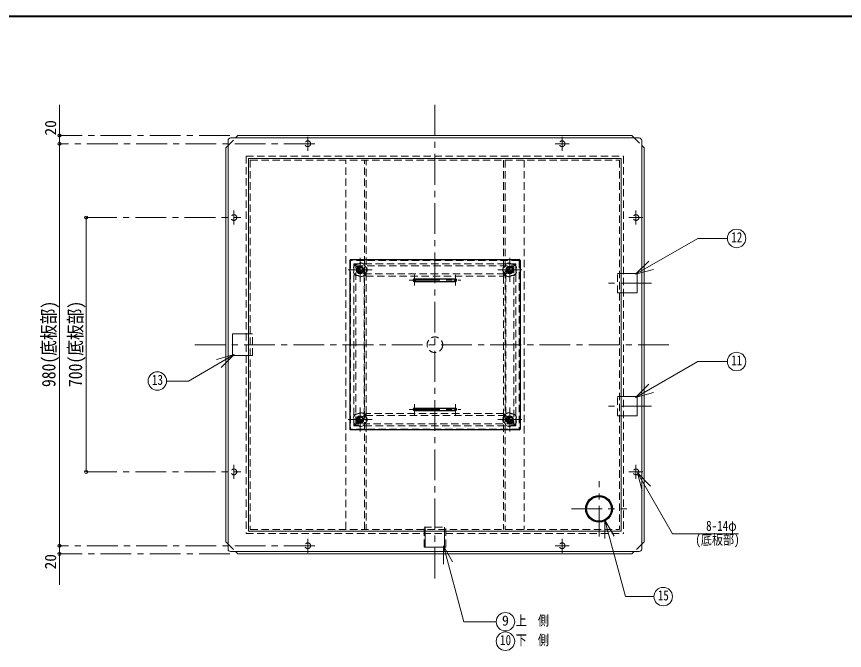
# Model space of a CAD drawing. Units: millimetres at full size, sheet at 1:15; details may follow other scales. Extents: x -3184 to 2891, y -2037 to 2178.
# Drawn here: x -1166 to 851, y 633 to 2178 of the extents above; entities that cross this region are included whole.
import ezdxf
from ezdxf.enums import TextEntityAlignment as Align

# ---------------------------------------------------------------- set-up
doc = ezdxf.new("R2010")
doc.units = ezdxf.units.MM
doc.header["$LTSCALE"] = 15
doc.header["$PDMODE"] = 32
doc.header["$PDSIZE"] = 7.5
doc.linetypes.add('CHAIN1', pattern=[8, 5, -1, 1, -1])
doc.linetypes.add('DASHED1', pattern=[1.8, 1.2, -0.6])
doc.layers.add('0-0', color=7, linetype='Continuous', lineweight=18)
doc.styles.add('ＭＳ ゴシック', font='')
doc.styles.get('ＭＳ ゴシック').set_extended_font_data('MS Gothic')

msp = doc.modelspace()

# ---------------------------------------------------------------- linework, layer by layer
at = {"layer": '0-0', "color": 1, "lineweight": 40}
msp.add_line((2890.8, 2177.87), (-3184.2, 2177.87), dxfattribs=at)
at = {"layer": '0-0', "color": 4, "lineweight": 9}
for p, q in [((-1061.7, 1962.87), (-1061.7, 1867.87)), ((351.3, 1881.87), (-644.7, 1881.87)), ((-632.7, 1881.87), (-626.7, 1887.87)), ((333.3, 1887.87), (-626.7, 1887.87)), ((339.3, 1881.87), (333.3, 1887.87)), ((-1061.7, 1867.87), (-1061.7, 887.87)), ((-650.7, 1863.87), (-656.7, 1857.87)), ((-656.7, 897.87), (-656.7, 1857.87)), ((-650.7, 879.87), (-650.7, 1875.87)), ((357.3, 879.87), (357.3, 1875.87)), ((357.3, 1863.87), (363.3, 1857.87)), ((363.3, 897.87), (363.3, 1857.87)), ((-996.7, 1687.87), (-996.7, 1067.87)), ((-1061.7, 792.87), (-1061.7, 887.87)), ((-650.7, 891.87), (-656.7, 897.87)), ((357.3, 891.87), (363.3, 897.87)), ((-644.7, 873.87), (351.3, 873.87)), ((-632.7, 873.87), (-626.7, 867.87)), ((-626.7, 867.87), (333.3, 867.87)), ((339.3, 873.87), (333.3, 867.87))]:
    msp.add_line(p, q, dxfattribs=at)
at = {"layer": '0-0', "color": 4, "linetype": 'CHAIN1', "lineweight": 9}
for p, q in [((-146.7, 1962.87), (-146.7, 792.87)), ((-646.7, 1887.87), (-1061.7, 1887.87)), ((-456.7, 1884.87), (-456.7, 1850.87)), ((163.3, 1884.87), (163.3, 1850.87)), ((-439.7, 1867.87), (-1061.7, 1867.87)), ((146.3, 1867.87), (180.3, 1867.87)), ((-636.7, 1670.87), (-636.7, 1704.87)), ((343.3, 1670.87), (343.3, 1704.87)), ((-996.7, 1687.87), (-619.7, 1687.87)), ((360.3, 1687.87), (326.3, 1687.87)), ((-329.2, 1589.57), (-329.2, 1531.17)), ((35.8, 1589.57), (35.8, 1531.17)), ((-300, 1560.37), (-358.4, 1560.37)), ((6.6, 1560.37), (65, 1560.37)), ((-209.7, 1535.37), (-83.7, 1535.37)), ((-196.7, 1548.37), (-196.7, 1522.37)), ((-96.7, 1548.37), (-96.7, 1522.37)), ((381.3, 1527.87), (263.3, 1527.87)), ((-731.7, 1377.87), (438.3, 1377.87)), ((-196.7, 1207.37), (-196.7, 1233.37)), ((-96.7, 1207.37), (-96.7, 1233.37)), ((-329.2, 1166.17), (-329.2, 1224.57)), ((-209.7, 1220.37), (-83.7, 1220.37)), ((35.8, 1166.17), (35.8, 1224.57)), ((381.3, 1227.87), (263.3, 1227.87)), ((-300, 1195.37), (-358.4, 1195.37)), ((6.6, 1195.37), (65, 1195.37)), ((-636.7, 1084.87), (-636.7, 1050.87)), ((343.3, 1084.87), (343.3, 1050.87)), ((-996.7, 1067.87), (-619.7, 1067.87)), ((360.3, 1067.87), (326.3, 1067.87)), ((253.3, 910.37), (253.3, 1045.37)), ((185.8, 977.87), (320.8, 977.87)), ((-439.7, 887.87), (-1061.7, 887.87)), ((-456.7, 870.87), (-456.7, 904.87)), ((146.3, 887.87), (180.3, 887.87)), ((163.3, 870.87), (163.3, 904.87)), ((-646.7, 867.87), (-1061.7, 867.87))]:
    msp.add_line(p, q, dxfattribs=at)
at = {"layer": '0-0', "color": 4, "linetype": 'DASHED1', "lineweight": 9}
for p, q in [((-650.7, 1863.87), (-632.7, 1881.87)), ((339.3, 1881.87), (357.3, 1863.87)), ((-606.7, 1837.87), (313.3, 1837.87)), ((-606.7, 1837.87), (-606.7, 917.87)), ((313.3, 1837.87), (313.3, 917.87)), ((-596.7, 1827.87), (-596.7, 927.87)), ((-364.2, 927.87), (-364.2, 1827.87)), ((-318.2, 927.87), (-318.2, 1827.87)), ((-314.2, 1545.37), (-314.2, 1827.87)), ((20.8, 1827.87), (20.8, 1545.37)), ((24.8, 1827.87), (24.8, 927.87)), ((70.8, 1827.87), (70.8, 927.87)), ((-339.2, 1185.37), (-339.2, 1570.37)), ((-339.2, 1570.37), (45.8, 1570.37)), ((-335.7, 1564.04), (-335.7, 1556.7)), ((-335.63, 1564.17), (-329.28, 1567.83)), ((-335.63, 1556.57), (-329.28, 1552.91)), ((-322.78, 1564.17), (-329.13, 1567.83)), ((-329.13, 1552.91), (-322.78, 1556.57)), ((-322.7, 1556.7), (-322.7, 1564.04)), ((29.3, 1556.7), (29.3, 1564.04)), ((29.37, 1564.17), (35.72, 1567.83)), ((35.72, 1552.91), (29.37, 1556.57)), ((42.22, 1564.17), (35.87, 1567.83)), ((42.22, 1556.57), (35.87, 1552.91)), ((42.3, 1564.04), (42.3, 1556.7)), ((45.8, 1570.37), (45.8, 1185.37)), ((-319.2, 1205.37), (-319.2, 1550.37)), ((-319.2, 1550.37), (25.8, 1550.37)), ((25.8, 1550.37), (25.8, 1205.37)), ((298.3, 1504.37), (298.3, 1551.37)), ((307.3, 1551.37), (298.3, 1551.37)), ((307.3, 1504.37), (298.3, 1504.37)), ((-591.7, 1351.37), (-600.7, 1351.37)), ((307.3, 1251.37), (298.3, 1251.37)), ((298.3, 1204.37), (298.3, 1251.37)), ((-335.7, 1191.7), (-335.7, 1199.04)), ((-335.63, 1199.17), (-329.28, 1202.83)), ((-335.63, 1191.57), (-329.28, 1187.91)), ((-329.13, 1202.83), (-322.78, 1199.17)), ((-322.78, 1191.57), (-329.13, 1187.91)), ((-322.7, 1199.04), (-322.7, 1191.7)), ((25.8, 1205.37), (-319.2, 1205.37)), ((-314.2, 1210.37), (-314.2, 927.87)), ((20.8, 1210.37), (20.8, 927.87)), ((29.3, 1199.04), (29.3, 1191.7)), ((35.72, 1202.83), (29.37, 1199.17)), ((29.37, 1191.57), (35.72, 1187.91)), ((42.22, 1199.17), (35.87, 1202.83)), ((42.22, 1191.57), (35.87, 1187.91)), ((42.3, 1191.7), (42.3, 1199.04)), ((307.3, 1204.37), (298.3, 1204.37)), ((45.8, 1185.37), (-339.2, 1185.37)), ((-173.2, 932.87), (-120.2, 932.87)), ((-173.2, 884.87), (-173.2, 932.87)), ((-170.2, 923.87), (-170.2, 932.87)), ((-123.2, 923.87), (-123.2, 932.87)), ((-120.2, 884.87), (-120.2, 932.87)), ((-606.7, 917.87), (313.3, 917.87)), ((-596.7, 927.87), (303.3, 927.87)), ((-650.7, 891.87), (-632.7, 873.87)), ((357.3, 891.87), (339.3, 873.87)), ((-173.2, 884.87), (-170.2, 884.87)), ((-123.2, 884.87), (-120.2, 884.87))]:
    msp.add_line(p, q, dxfattribs=at)
at = {"layer": '0-0'}
for p, q in [((-600.7, 1831.87), (307.3, 1831.87)), ((307.3, 1831.87), (307.3, 923.87)), ((342.53, 1549.6), (493.92, 1637.01)), ((566, 1637.01), (493.92, 1637.01)), ((342.53, 1549.6), (374.35, 1581.42)), ((342.53, 1549.6), (386, 1561.25)), ((307.3, 1551.37), (346.3, 1551.37)), ((346.3, 1551.37), (346.3, 1504.37)), ((307.3, 1504.37), (346.3, 1504.37)), ((-639.7, 1351.37), (-639.7, 1404.37)), ((-600.7, 1404.37), (-639.7, 1404.37)), ((-635.81, 1353.84), (-747.31, 1289.46)), ((-635.81, 1353.84), (-679.28, 1342.19)), ((-635.81, 1353.84), (-667.63, 1322.02)), ((-600.7, 1351.37), (-639.7, 1351.37)), ((342.53, 1249.6), (493.92, 1337.01)), ((566, 1337.01), (493.92, 1337.01)), ((-747.31, 1289.46), (-800.76, 1289.46)), ((342.53, 1249.6), (374.35, 1281.42)), ((307.3, 1251.37), (346.3, 1251.37)), ((342.53, 1249.6), (386, 1261.25)), ((346.3, 1251.37), (346.3, 1204.37)), ((307.3, 1204.37), (346.3, 1204.37)), ((346.83, 1065.36), (358.48, 1021.89)), ((346.83, 1065.36), (432.58, 916.83)), ((346.83, 1065.36), (378.65, 1033.54)), ((267.78, 950.37), (267.78, 905.37)), ((267.78, 950.37), (290.28, 911.4)), ((267.78, 950.37), (317.71, 764.01)), ((-170.2, 923.87), (-170.2, 884.87)), ((-123.2, 923.87), (-123.2, 884.87)), ((432.58, 916.83), (593.03, 916.83)), ((-126.06, 887.84), (-126.06, 842.84)), ((-126.06, 887.84), (-103.56, 848.87)), ((-126.06, 887.84), (-76.46, 702.72)), ((-123.2, 884.87), (-170.2, 884.87)), ((387.15, 764.01), (317.71, 764.01)), ((2.67, 702.72), (-76.46, 702.72))]:
    msp.add_line(p, q, dxfattribs=at)
at = {"layer": '0-0', "color": 5, "lineweight": 25}
for p, q in [((-354.2, 1583.37), (-354.2, 1172.37)), ((-352.2, 1585.37), (58.8, 1585.37)), ((60.8, 1583.37), (60.8, 1172.37)), ((-196.7, 1538.37), (-96.7, 1538.37)), ((-196.7, 1532.37), (-96.7, 1532.37)), ((-196.7, 1223.37), (-96.7, 1223.37)), ((-196.7, 1217.37), (-96.7, 1217.37)), ((58.8, 1170.37), (-352.2, 1170.37))]:
    msp.add_line(p, q, dxfattribs=at)
at = {"layer": '0-0', "linetype": 'DASHED1'}
for p, q in [((-352.2, 1582.37), (-352.2, 1173.37)), ((57.8, 1583.37), (-351.2, 1583.37)), ((-344.2, 1575.37), (-314.2, 1545.37)), ((-344.2, 1575.37), (-344.2, 1180.37)), ((50.8, 1575.37), (-344.2, 1575.37)), ((20.8, 1545.37), (50.8, 1575.37)), ((50.8, 1180.37), (50.8, 1575.37)), ((58.8, 1582.37), (58.8, 1173.37)), ((-314.2, 1210.37), (-314.2, 1545.37)), ((-314.2, 1545.37), (20.8, 1545.37)), ((20.8, 1545.37), (20.8, 1210.37)), ((-344.2, 1180.37), (-314.2, 1210.37)), ((20.8, 1210.37), (-314.2, 1210.37)), ((50.8, 1180.37), (20.8, 1210.37)), ((57.8, 1172.37), (-351.2, 1172.37)), ((50.8, 1180.37), (-344.2, 1180.37))]:
    msp.add_line(p, q, dxfattribs=at)
at = {"layer": '0-0'}
msp.add_lwpolyline([(-600.7, 1831.87), (-600.7, 923.87), (307.3, 923.87)], dxfattribs=at)
at = {"layer": '0-0', "color": 4, "linetype": 'DASHED1', "lineweight": 9}
for points in [[(-596.7, 1827.87), (303.3, 1827.87), (303.3, 927.87)], [(-591.7, 1351.37), (-591.7, 1404.37), (-600.7, 1404.37)]]:
    msp.add_lwpolyline(points, dxfattribs=at)
for centre, radius in [((-456.7, 1867.87), 7), ((163.3, 1867.87), 7), ((-636.7, 1687.87), 7), ((343.3, 1687.87), 7), ((-329.2, 1560.37), 6.25), ((-329.2, 1560.37), 4.25), ((-329.2, 1560.37), 4), ((-329.2, 1560.37), 3.5), ((35.8, 1560.37), 6.25), ((35.8, 1560.37), 4.25), ((35.8, 1560.37), 4), ((35.8, 1560.37), 3.5), ((-146.7, 1377.87), 19), ((-329.2, 1195.37), 6.25), ((-329.2, 1195.37), 4.25), ((-329.2, 1195.37), 4), ((-329.2, 1195.37), 3.5), ((35.8, 1195.37), 6.25), ((35.8, 1195.37), 4.25), ((35.8, 1195.37), 4), ((35.8, 1195.37), 3.5), ((-636.7, 1067.87), 7), ((343.3, 1067.87), 7), ((-456.7, 887.87), 7), ((163.3, 887.87), 7)]:
    msp.add_circle(centre, radius, dxfattribs=at)
at = {"layer": '0-0'}
for centre, radius in [((588.5, 1637.01), 22.5), ((-329.2, 1560.37), 8.4), ((35.8, 1560.37), 8.4), ((588.5, 1337.01), 22.5), ((-823.26, 1289.46), 22.5), ((-329.2, 1195.37), 8.4), ((35.8, 1195.37), 8.4), ((409.65, 764.01), 22.5), ((25.17, 702.72), 22.5), ((25.17, 655.22), 22.5)]:
    msp.add_circle(centre, radius, dxfattribs=at)
at = {"layer": '0-0', "color": 4, "lineweight": 9}
for centre in [(-329.2, 1560.37), (35.8, 1560.37), (-329.2, 1195.37), (35.8, 1195.37)]:
    msp.add_circle(centre, 9.2, dxfattribs=at)
at = {"layer": '0-0', "color": 5, "lineweight": 25}
for radius in [32.5, 30.25]:
    msp.add_circle((253.3, 977.87), radius, dxfattribs=at)
at = {"layer": '0-0', "color": 4, "lineweight": 9}
for centre, start, end in [((-644.7, 1875.87), 90, 180), ((351.3, 1875.87), 0, 90), ((-644.7, 879.87), 180, 270), ((351.3, 879.87), 270, 0)]:
    msp.add_arc(centre, 6, start, end, dxfattribs=at)
at = {"layer": '0-0', "color": 5, "lineweight": 25}
for centre, radius, start, end in [((-352.2, 1583.37), 2, 90, 180), ((58.8, 1583.37), 2, 0, 90), ((-196.7, 1535.37), 3, 90, 270), ((-96.7, 1535.37), 3, 270, 90), ((-196.7, 1220.37), 3, 90, 270), ((-96.7, 1220.37), 3, 270, 90), ((-352.2, 1172.37), 2, 180, 270), ((58.8, 1172.37), 2, 270, 0)]:
    msp.add_arc(centre, radius, start, end, dxfattribs=at)
at = {"layer": '0-0', "linetype": 'DASHED1'}
for centre, radius, start, end in [((-351.2, 1582.37), 1, 90, 180), ((57.8, 1582.37), 1, 0, 90), ((-196.7, 1535.37), 3, 270, 90), ((-96.7, 1535.37), 3, 90, 270), ((-196.7, 1220.37), 3, 270, 90), ((-96.7, 1220.37), 3, 90, 270), ((-351.2, 1173.37), 1, 180, 270), ((57.8, 1173.37), 1, 270, 0)]:
    msp.add_arc(centre, radius, start, end, dxfattribs=at)
at = {"layer": '0-0'}
for centre, radius, start, end in [((-341.33, 1597.7), 23.91, 273.41115, 302.58885), ((-338.35, 1588.53), 15.06, 265.0119, 310.9881), ((-329.2, 1560.37), 16.8, 56.5, 87.5), ((-329.2, 1560.37), 17.2, 56.5, 87.5), ((-305.25, 1577.77), 15.06, 193.0119, 238.9881), ((-297.44, 1583.44), 23.91, 201.41115, 230.58885), ((4.04, 1583.44), 23.91, 309.41115, 338.58885), ((11.85, 1577.77), 15.06, 301.0119, 346.9881), ((35.8, 1560.37), 17.2, 92.5, 123.5), ((35.8, 1560.37), 16.8, 92.5, 123.5), ((47.93, 1597.7), 23.91, 237.41115, 266.58885), ((44.95, 1588.53), 15.06, 229.0119, 274.9881), ((-368.46, 1560.37), 23.91, 345.41115, 14.58885), ((-329.2, 1560.37), 17.2, 128.5, 159.5), ((-329.2, 1560.37), 17.2, 200.5, 231.5), ((-329.2, 1560.37), 16.8, 128.5, 159.5), ((-358.81, 1560.37), 15.06, 337.0119, 22.9881), ((-329.2, 1560.37), 16.8, 200.5, 231.5), ((-305.25, 1542.97), 15.06, 121.0119, 166.9881), ((-297.44, 1537.3), 23.91, 129.41115, 158.58885), ((-329.2, 1560.37), 16.8, 344.5, 15.5), ((-329.2, 1560.37), 17.2, 344.5, 15.5), ((35.8, 1560.37), 17.2, 164.5, 195.5), ((35.8, 1560.37), 16.8, 164.5, 195.5), ((4.04, 1537.3), 23.91, 21.41115, 50.58885), ((11.85, 1542.97), 15.06, 13.0119, 58.9881), ((35.8, 1560.37), 16.8, 20.5, 51.5), ((35.8, 1560.37), 16.8, 308.5, 339.5), ((35.8, 1560.37), 17.2, 20.5, 51.5), ((35.8, 1560.37), 17.2, 308.5, 339.5), ((65.4, 1560.37), 15.06, 157.0119, 202.9881), ((75.05, 1560.37), 23.91, 165.41115, 194.58885), ((-341.33, 1523.04), 23.91, 57.41115, 86.58885), ((-338.35, 1532.21), 15.06, 49.0119, 94.9881), ((-329.2, 1560.37), 16.8, 272.5, 303.5), ((-329.2, 1560.37), 17.2, 272.5, 303.5), ((35.8, 1560.37), 17.2, 236.5, 267.5), ((35.8, 1560.37), 16.8, 236.5, 267.5), ((47.93, 1523.04), 23.91, 93.41115, 122.58885), ((44.95, 1532.21), 15.06, 85.0119, 130.9881), ((-341.33, 1232.7), 23.91, 273.41115, 302.58885), ((-338.35, 1223.53), 15.06, 265.0119, 310.9881), ((-329.2, 1195.37), 16.8, 56.5, 87.5), ((-329.2, 1195.37), 17.2, 56.5, 87.5), ((35.8, 1195.37), 17.2, 92.5, 123.5), ((35.8, 1195.37), 16.8, 92.5, 123.5), ((47.93, 1232.7), 23.91, 237.41115, 266.58885), ((44.95, 1223.53), 15.06, 229.0119, 274.9881), ((-368.46, 1195.37), 23.91, 345.41115, 14.58885), ((-329.2, 1195.37), 17.2, 128.5, 159.5), ((-329.2, 1195.37), 16.8, 128.5, 159.5), ((-358.81, 1195.37), 15.06, 337.0119, 22.9881), ((-305.25, 1212.77), 15.06, 193.0119, 238.9881), ((-305.25, 1177.97), 15.06, 121.0119, 166.9881), ((-297.44, 1218.44), 23.91, 201.41115, 230.58885), ((-297.44, 1172.3), 23.91, 129.41115, 158.58885), ((-329.2, 1195.37), 16.8, 344.5, 15.5), ((-329.2, 1195.37), 17.2, 344.5, 15.5), ((35.8, 1195.37), 17.2, 164.5, 195.5), ((35.8, 1195.37), 16.8, 164.5, 195.5), ((4.04, 1218.44), 23.91, 309.41115, 338.58885), ((4.04, 1172.3), 23.91, 21.41115, 50.58885), ((11.85, 1212.77), 15.06, 301.0119, 346.9881), ((11.85, 1177.97), 15.06, 13.0119, 58.9881), ((35.8, 1195.37), 16.8, 20.5, 51.5), ((35.8, 1195.37), 17.2, 20.5, 51.5), ((65.4, 1195.37), 15.06, 157.0119, 202.9881), ((75.05, 1195.37), 23.91, 165.41115, 194.58885), ((-329.2, 1195.37), 17.2, 200.5, 231.5), ((-329.2, 1195.37), 16.8, 200.5, 231.5), ((-341.33, 1158.04), 23.91, 57.41115, 86.58885), ((-338.35, 1167.21), 15.06, 49.0119, 94.9881), ((-329.2, 1195.37), 16.8, 272.5, 303.5), ((-329.2, 1195.37), 17.2, 272.5, 303.5), ((35.8, 1195.37), 17.2, 236.5, 267.5), ((35.8, 1195.37), 16.8, 236.5, 267.5), ((47.93, 1158.04), 23.91, 93.41115, 122.58885), ((44.95, 1167.21), 15.06, 85.0119, 130.9881), ((35.8, 1195.37), 16.8, 308.5, 339.5), ((35.8, 1195.37), 17.2, 308.5, 339.5)]:
    msp.add_arc(centre, radius, start, end, dxfattribs=at)
at = {"layer": '0-0', "color": 4, "linetype": 'DASHED1', "lineweight": 9}
for centre, start, end in [((-335.55, 1564.04), 120, 180), ((-335.55, 1556.7), 180, 240), ((-329.2, 1567.7), 60, 120), ((-322.85, 1564.04), 0, 60), ((-322.85, 1556.7), 300, 360), ((29.45, 1564.04), 120, 180), ((29.45, 1556.7), 180, 240), ((35.8, 1567.7), 60, 120), ((42.15, 1564.04), 0, 60), ((42.15, 1556.7), 300, 0), ((-329.2, 1553.04), 240, 300), ((35.8, 1553.04), 240, 300), ((-335.55, 1199.04), 120, 180), ((-335.55, 1191.7), 180, 240), ((-329.2, 1202.7), 60, 120), ((-322.85, 1199.04), 0, 60), ((-322.85, 1191.7), 300, 0), ((29.45, 1199.04), 120, 180), ((29.45, 1191.7), 180, 240), ((35.8, 1202.7), 60, 120), ((42.15, 1199.04), 0, 60), ((42.15, 1191.7), 300, 0), ((-329.2, 1188.04), 240, 300), ((35.8, 1188.04), 240, 300)]:
    msp.add_arc(centre, 0.15, start, end, dxfattribs=at)
at = {"layer": '0-0', "color": 1}
for p in [(-1061.7, 1887.87), (-1061.7, 1867.87), (-996.7, 1687.87), (-996.7, 1067.87), (-1061.7, 887.87), (-1061.7, 867.87)]:
    msp.add_point(p, dxfattribs=at)

# ---------------------------------------------------------------- texts
at = {"layer": '0-0', "style": 'ＭＳ ゴシック'}
for p in [(-1061.7, 1887.87), (-1061.7, 830.37)]:
    msp.add_text('20', height=27.49, rotation=90, dxfattribs=at).set_placement(p, align=Align.BOTTOM_LEFT)
at = {"layer": '0-0', "style": 'ＭＳ ゴシック', "width": 0.8}
for s, p in [('12', (575.38, 1620.13)), ('11', (575.38, 1320.13)), ('13', (-836.39, 1272.59)), ('8-14φ', (514.28, 916.83)), ('(底板部)', (488.03, 883.08)), ('15', (396.53, 747.14)), ('上\u3000側', (50.17, 685.84)), ('10', (12.04, 638.34)), ('下\u3000側', (50.17, 638.34))]:
    msp.add_text(s, height=24.74, dxfattribs=at).set_placement(p, align=Align.BOTTOM_LEFT)
at = {"layer": '0-0', "style": 'ＭＳ ゴシック', "width": 0.85}
for s, p in [('980(底板部)', (-1061.7, 1274.74)), ('700(底板部)', (-996.7, 1274.74))]:
    msp.add_text(s, height=32.99, rotation=90, dxfattribs=at).set_placement(p, align=Align.BOTTOM_LEFT)
at = {"layer": '0-0', "style": 'ＭＳ ゴシック'}
msp.add_text('9', height=24.74, dxfattribs=at).set_placement((16.73, 685.84), align=Align.BOTTOM_LEFT)

doc.saveas('drawing.dxf')
